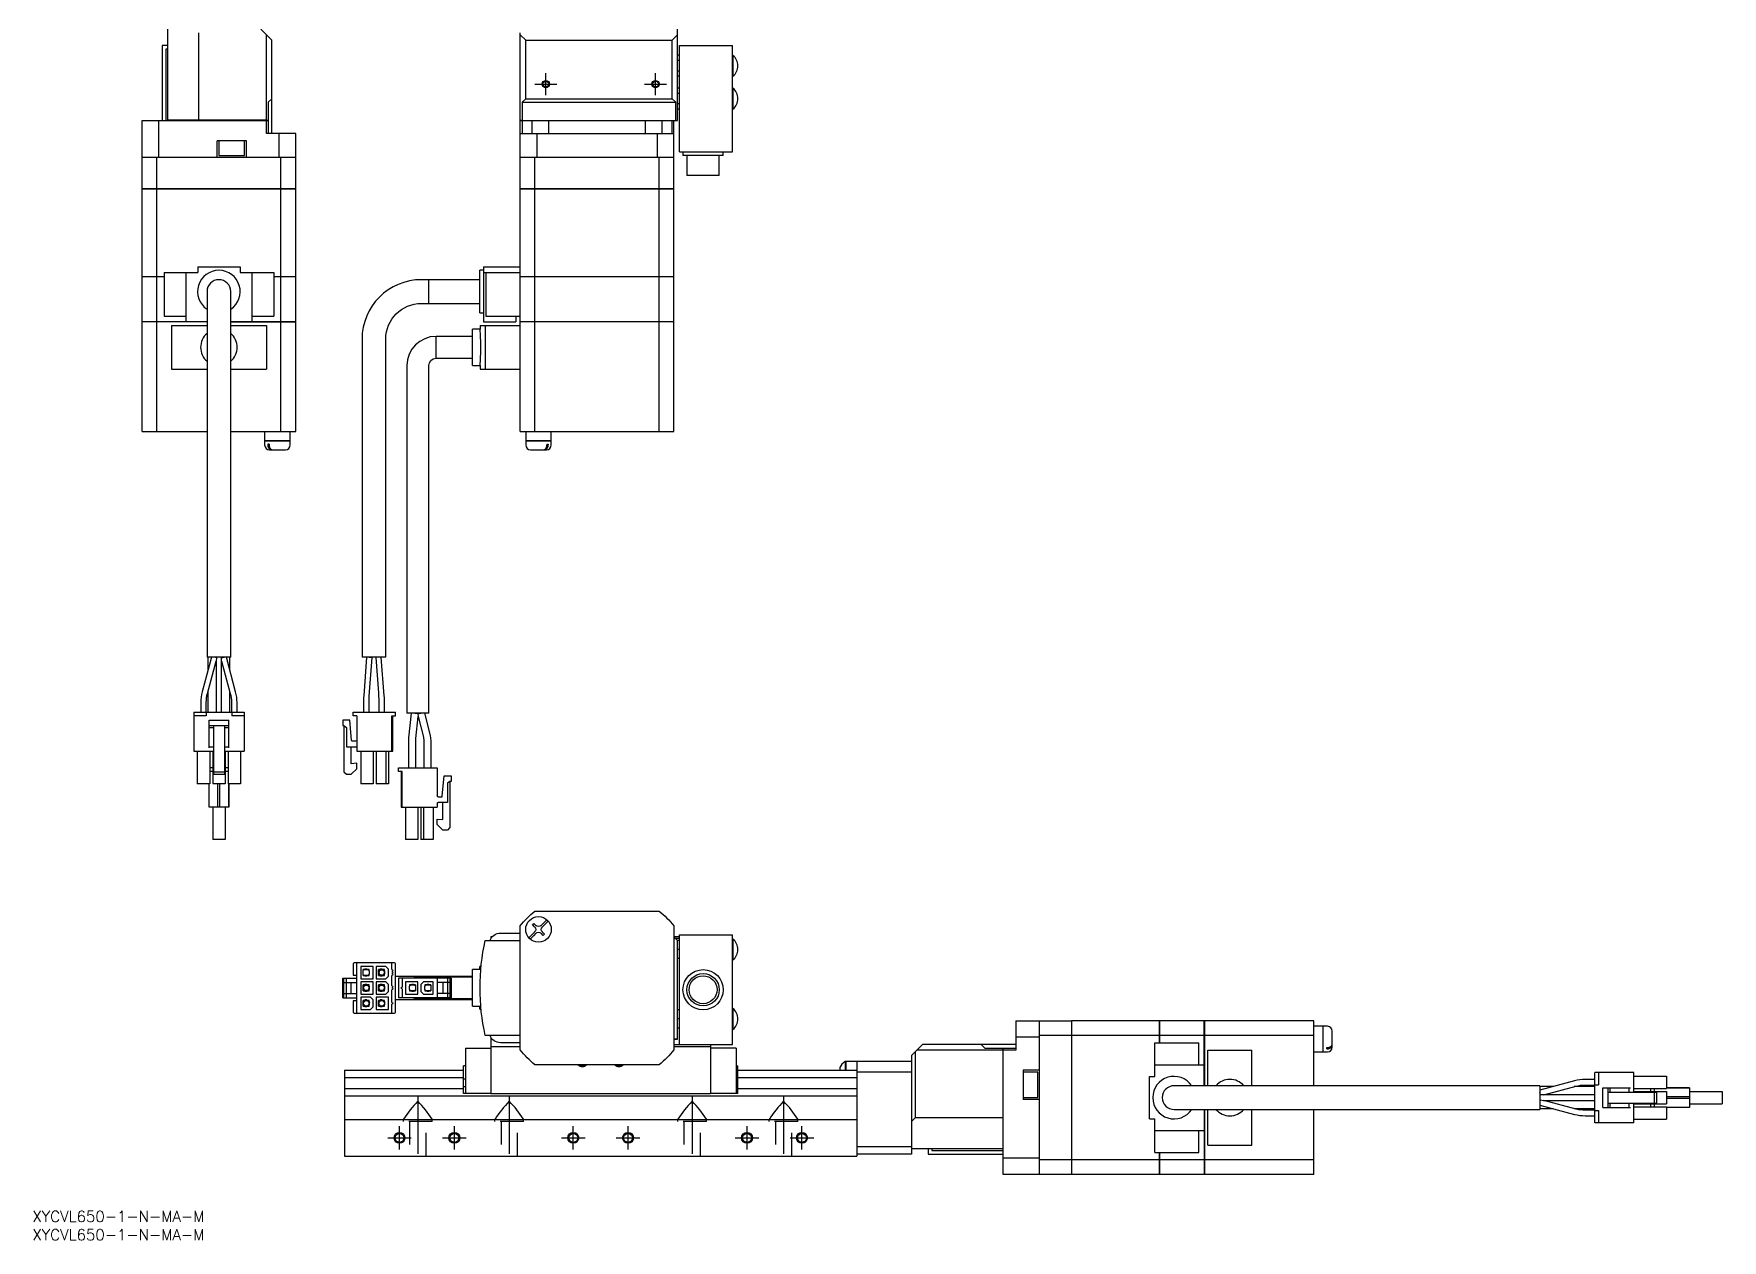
# Model space of a CAD drawing. Extents: x 0 to 945, y -8 to 563.
# Drawn here: x 0.4 to 462, y -8 to 321.9 of the extents above; entities that cross this region are included whole.
import ezdxf

# ---------------------------------------------------------------- set-up
doc = ezdxf.new("R2010")
doc.units = 0
doc.header["$LTSCALE"] = 0.5
doc.linetypes.add('CENTER', pattern=[50.8, 31.75, -6.35, 6.35, -6.35])
doc.linetypes.add('DASHED', pattern=[19.05, 12.7, -6.35])
for name, color, linetype in [('MSM_CENTER', 1, 'CENTER'), ('MSM_CONTINUOUS', 7, 'CONTINUOUS'), ('MSM_DASHED', 4, 'DASHED'), ('MSM_NARROW', 5, 'CONTINUOUS'), ('MSM_PART_NUMBER', 7, 'CONTINUOUS')]:
    doc.layers.add(name, color=color, linetype=linetype)
doc.styles.get("Standard").update_dxf_attribs({"font": 'txt.shx', "height": 3, "bigfont": 'bigfont.shx'})

msp = doc.modelspace()

# ---------------------------------------------------------------- linework, layer by layer
at = {"layer": 'MSM_CENTER'}
for p, q in [((140.37, 305.17), (140.37, 311.17)), ((170.37, 305.17), (170.37, 311.17)), ((137.37, 308.17), (143.37, 308.17)), ((167.37, 308.17), (173.37, 308.17)), ((105.37, 31.5), (105.37, 13)), ((130.37, 31.5), (130.37, 13)), ((180.37, 31.5), (180.37, 13)), ((205.37, 31.5), (205.37, 13)), ((100.37, 16.77), (100.37, 23.23)), ((115.37, 16.77), (115.37, 23.23)), ((147.87, 16.77), (147.87, 23.23)), ((162.87, 16.77), (162.87, 23.23)), ((195.37, 16.77), (195.37, 23.23)), ((210.37, 16.77), (210.37, 23.23)), ((97.14, 20), (103.6, 20)), ((112.14, 20), (118.6, 20)), ((144.64, 20), (151.1, 20)), ((159.64, 20), (166.1, 20)), ((192.14, 20), (198.6, 20)), ((207.14, 20), (213.6, 20))]:
    msp.add_line(p, q, dxfattribs=at)
at = {"layer": 'MSM_CONTINUOUS'}
for p, q in [((37, 298.27), (37, 323.17)), ((62.5, 323.17), (65.5, 320.17)), ((176.37, 298.17), (176.37, 323.17)), ((35.5, 318.67), (35.5, 298.17)), ((37, 318.67), (35.5, 318.67)), ((45.5, 298.27), (45.5, 322.17)), ((64, 298.27), (64, 321.67)), ((65.5, 294.67), (65.5, 320.17)), ((133.37, 298.27), (133.37, 322.17)), ((133.37, 321.67), (134.87, 320.17)), ((134.87, 304.17), (134.87, 320.17)), ((134.87, 320.17), (174.87, 320.17)), ((174.87, 320.17), (176.37, 321.67)), ((174.87, 304.17), (174.87, 320.17)), ((176.87, 318.67), (191.37, 318.67)), ((176.87, 289.67), (176.87, 318.67)), ((191.37, 289.67), (191.37, 318.67)), ((36.5, 317.67), (36.5, 298.17)), ((37, 317.67), (36.5, 317.67)), ((176.87, 316.06), (176.37, 316.06)), ((176.87, 314.61), (176.37, 314.61)), ((191.53, 316.02), (191.37, 316.02)), ((191.53, 316.02), (191.53, 310.32)), ((176.87, 311.73), (176.37, 311.73)), ((176.87, 310.28), (176.37, 310.28)), ((191.37, 310.32), (191.53, 310.32)), ((176.87, 307.06), (176.37, 307.06)), ((176.87, 305.61), (176.37, 305.61)), ((191.53, 307.02), (191.37, 307.02)), ((191.53, 307.02), (191.53, 301.32)), ((65.5, 304.17), (64.5, 303.17)), ((64.5, 303.17), (64.5, 294.67)), ((134.87, 304.17), (133.87, 303.17)), ((133.87, 303.17), (133.87, 298.26)), ((133.87, 303.17), (175.87, 303.17)), ((134.87, 304.17), (174.87, 304.17)), ((175.87, 303.17), (174.87, 304.17)), ((175.87, 298.17), (175.87, 303.17)), ((176.87, 302.73), (176.37, 302.73)), ((176.87, 301.28), (176.37, 301.28)), ((191.37, 301.32), (191.53, 301.32)), ((30, 279.47), (30, 298.17)), ((30, 298.17), (64.5, 298.17)), ((34.5, 298.17), (34.5, 288.17)), ((37.01, 298.26), (37, 298.27)), ((45.49, 298.26), (37.01, 298.26)), ((37.1, 298.17), (37.01, 298.26)), ((45.5, 298.27), (45.49, 298.26)), ((45.49, 298.26), (45.53, 298.17)), ((64, 298.27), (45.5, 298.27)), ((64.01, 298.26), (63.97, 298.17)), ((64.01, 298.26), (64, 298.27)), ((64, 294.67), (64, 298.17)), ((64.01, 298.26), (64.5, 298.26)), ((133.38, 298.26), (133.37, 298.27)), ((133.37, 279.47), (133.37, 298.17)), ((133.37, 298.17), (176.37, 298.17)), ((133.38, 298.26), (133.87, 298.26)), ((133.38, 298.26), (133.47, 298.17)), ((134, 298.17), (133.87, 298.26)), ((133.87, 298.17), (133.87, 294.67)), ((136.64, 294.67), (136.64, 298.17)), ((141.11, 298.17), (141.11, 294.67)), ((167.64, 294.67), (167.64, 298.17)), ((172.11, 298.17), (172.11, 294.67)), ((174.87, 294.67), (174.87, 298.17)), ((175.37, 279.47), (175.37, 298.17)), ((58.5, 292.67), (50.5, 292.67)), ((50.5, 288.17), (50.5, 292.67)), ((51, 292.67), (51, 288.67)), ((58, 288.67), (58, 292.67)), ((58.5, 288.17), (58.5, 292.67)), ((72, 294.67), (64, 294.67)), ((67.5, 288.17), (67.5, 294.67)), ((72, 279.47), (72, 294.67)), ((133.37, 294.67), (175.37, 294.67)), ((137.87, 294.67), (137.87, 288.17)), ((170.87, 288.17), (170.87, 294.67)), ((30, 288.17), (72, 288.17)), ((34.03, 279.47), (34.03, 288.17)), ((51, 288.67), (58, 288.67)), ((67.97, 279.47), (67.97, 288.17)), ((133.37, 288.17), (175.37, 288.17)), ((137.4, 279.47), (137.4, 288.17)), ((171.34, 279.47), (171.34, 288.17)), ((176.87, 289.67), (191.37, 289.67)), ((177.87, 289.67), (177.87, 288.67)), ((188.87, 288.67), (177.87, 288.67)), ((178.95, 288.67), (178.95, 283.17)), ((187.8, 283.17), (187.8, 288.67)), ((188.87, 288.67), (188.87, 289.67)), ((187.8, 283.17), (178.95, 283.17)), ((72, 279.47), (30, 279.47)), ((30, 255.47), (30, 279.42)), ((72, 279.42), (30, 279.42)), ((30.05, 279.42), (30.05, 279.47)), ((34.03, 255.47), (34.03, 279.42)), ((34.29, 279.42), (34.29, 279.47)), ((67.71, 279.42), (67.71, 279.47)), ((67.97, 255.47), (67.97, 279.42)), ((71.95, 279.42), (71.95, 279.47)), ((72, 255.47), (72, 279.42)), ((175.37, 279.47), (133.37, 279.47)), ((175.37, 279.42), (133.37, 279.42)), ((133.37, 243.17), (133.37, 279.42)), ((133.42, 279.42), (133.42, 279.47)), ((137.4, 255.47), (137.4, 279.42)), ((137.66, 279.42), (137.66, 279.47)), ((171.09, 279.42), (171.09, 279.47)), ((171.34, 255.47), (171.34, 279.42)), ((175.32, 279.42), (175.32, 279.47)), ((175.37, 255.47), (175.37, 279.42)), ((36, 255.47), (30, 255.47)), ((30, 243.17), (30, 255.42)), ((36, 255.42), (30, 255.42)), ((30.05, 255.42), (30.05, 255.47)), ((34.03, 243.17), (34.03, 255.42)), ((34.29, 255.42), (34.29, 255.47)), ((36, 256.67), (36, 244.67)), ((36, 256.67), (45.22, 256.67)), ((42, 256.67), (42, 243.17)), ((45.22, 258.17), (45.22, 256.67)), ((45.22, 258.17), (56.78, 258.17)), ((56.78, 258.17), (56.78, 256.67)), ((56.78, 256.67), (66, 256.67)), ((60, 256.67), (60, 243.17)), ((66, 256.67), (66, 244.67)), ((72, 255.47), (66, 255.47)), ((72, 255.42), (66, 255.42)), ((67.71, 255.42), (67.71, 255.47)), ((67.97, 243.17), (67.97, 255.42)), ((71.95, 255.42), (71.95, 255.47)), ((72, 243.17), (72, 255.42)), ((122.37, 254.67), (106.37, 254.67)), ((108.37, 248.17), (108.37, 254.67)), ((122.37, 245.6), (122.37, 257.24)), ((123.37, 257.24), (122.37, 257.24)), ((123.37, 258.17), (123.37, 243.17)), ((123.37, 258.17), (133.37, 258.17)), ((123.37, 256.67), (133.37, 256.67)), ((123.97, 256.67), (123.97, 244.67)), ((175.37, 255.47), (133.37, 255.47)), ((175.37, 255.42), (133.37, 255.42)), ((133.42, 255.42), (133.42, 255.47)), ((137.4, 243.17), (137.4, 255.42)), ((137.66, 255.42), (137.66, 255.47)), ((171.09, 255.42), (171.09, 255.47)), ((171.34, 243.17), (171.34, 255.42)), ((175.32, 255.42), (175.32, 255.47)), ((175.37, 243.17), (175.37, 255.42)), ((47.75, 251.42), (47.75, 151.42)), ((54.25, 151.42), (54.25, 251.42)), ((36, 244.67), (42, 244.67)), ((60, 244.67), (66, 244.67)), ((106.37, 248.17), (122.37, 248.17)), ((122.37, 245.6), (123.37, 245.6)), ((123.97, 244.67), (133.37, 244.67)), ((132.17, 244.67), (132.17, 243.17)), ((47.75, 243.17), (30, 243.17)), ((30, 213.17), (30, 243.12)), ((47.75, 243.12), (30, 243.12)), ((30.05, 243.12), (30.05, 243.17)), ((34.03, 213.17), (34.03, 243.12)), ((34.29, 243.12), (34.29, 243.17)), ((38, 242.17), (38, 230.17)), ((38, 242.17), (47.75, 242.17)), ((54.25, 243.17), (72, 243.17)), ((72, 243.12), (54.25, 243.12)), ((54.25, 242.17), (64, 242.17)), ((64, 242.17), (64, 230.17)), ((67.71, 243.12), (67.71, 243.17)), ((67.97, 213.17), (67.97, 243.12)), ((71.95, 243.12), (71.95, 243.17)), ((72, 213.17), (72, 243.12)), ((120.37, 231.17), (120.37, 241.17)), ((122.38, 241.17), (120.37, 241.17)), ((122.38, 242.17), (133.37, 242.17)), ((122.38, 242.17), (122.38, 241.17)), ((123.37, 243.17), (132.17, 243.17)), ((123.8, 242.17), (123.8, 230.17)), ((175.37, 243.17), (133.37, 243.17)), ((133.37, 213.17), (133.37, 243.12)), ((175.37, 243.12), (133.37, 243.12)), ((133.42, 243.12), (133.42, 243.17)), ((137.4, 213.17), (137.4, 243.12)), ((137.66, 243.12), (137.66, 243.17)), ((171.09, 243.12), (171.09, 243.17)), ((171.34, 213.17), (171.34, 243.12)), ((175.32, 243.12), (175.32, 243.17)), ((175.37, 213.17), (175.37, 243.12)), ((90.12, 238.42), (90.12, 151.42)), ((96.62, 151.42), (96.62, 238.42)), ((110.37, 233.17), (110.37, 239.17)), ((120.37, 239.17), (110.37, 239.17)), ((102.37, 231.17), (102.37, 136.17)), ((108.37, 136.17), (108.37, 231.17)), ((110.37, 233.17), (120.37, 233.17)), ((120.37, 231.17), (122.38, 231.17)), ((122.38, 231.17), (122.38, 230.17)), ((38, 230.17), (47.75, 230.17)), ((54.25, 230.17), (64, 230.17)), ((122.38, 230.17), (133.37, 230.17)), ((30, 213.17), (47.75, 213.17)), ((54.25, 213.17), (72, 213.17)), ((63.5, 213.17), (63.5, 210.67)), ((70.5, 210.67), (70.5, 213.17)), ((133.37, 213.17), (175.37, 213.17)), ((134.87, 213.17), (134.87, 210.67)), ((141.87, 210.67), (141.87, 213.17)), ((63.5, 210.67), (70.5, 210.67)), ((63.5, 210.62), (70.5, 210.62)), ((63.5, 210.62), (63.5, 209.47)), ((63.55, 210.67), (63.55, 210.62)), ((64.35, 209.67), (64.35, 209.47)), ((64.71, 209.67), (64.35, 209.67)), ((64.71, 209.67), (64.71, 209.47)), ((64.8, 208.17), (69.2, 208.17)), ((70.45, 210.62), (70.45, 210.67)), ((70.5, 209.47), (70.5, 210.62)), ((134.87, 210.67), (141.87, 210.67)), ((134.87, 210.62), (141.87, 210.62)), ((134.87, 210.62), (134.87, 209.47)), ((134.92, 210.67), (134.92, 210.62)), ((136.17, 208.17), (140.57, 208.17)), ((140.67, 209.67), (141.02, 209.67)), ((140.67, 209.67), (140.67, 209.47)), ((141.02, 209.67), (141.02, 209.47)), ((141.82, 210.62), (141.82, 210.67)), ((141.87, 209.47), (141.87, 210.62)), ((48.97, 151.42), (46.43, 141.93)), ((54.25, 151.42), (47.75, 151.42)), ((47.88, 141.54), (50.25, 150.39)), ((48, 151.42), (48, 147.79)), ((50.25, 151.42), (50.25, 151.33)), ((50.36, 151.29), (50.25, 150.39)), ((50.25, 150.39), (50.25, 136.42)), ((51.75, 136.42), (51.75, 151.42)), ((51.75, 150.39), (54.12, 141.55)), ((55.57, 141.94), (53.03, 151.42)), ((54, 147.79), (54, 151.42)), ((96.62, 151.42), (90.12, 151.42)), ((91.37, 151.42), (90.58, 140.85)), ((92.07, 140.74), (92.87, 151.36)), ((92.12, 151.42), (92.87, 151.36)), ((92.87, 151.36), (92.85, 151.42)), ((93.88, 151.36), (94.65, 141.68)), ((96.22, 140.88), (95.38, 151.42)), ((46.05, 139.05), (46.05, 136.42)), ((47.55, 136.42), (47.55, 139.05)), ((47.82, 141.32), (47.88, 141.55)), ((48, 142), (48, 136.42)), ((54, 136.42), (54, 142)), ((54.45, 139.05), (54.45, 136.42)), ((55.95, 136.42), (55.95, 139.05)), ((90.55, 140.05), (90.55, 136.42)), ((92.05, 136.42), (92.05, 140.05)), ((94.65, 141.68), (94.75, 139.05)), ((94.75, 139.05), (94.75, 136.42)), ((96.25, 136.42), (96.25, 140.02)), ((44.1, 136.42), (57.9, 136.42)), ((44.1, 136.42), (44.1, 125.72)), ((47.5, 135.42), (44.1, 135.42)), ((47.5, 136.42), (47.5, 135.42)), ((48.3, 134.22), (53.7, 134.22)), ((48.3, 126.67), (48.3, 134.22)), ((53.7, 126.67), (53.7, 134.22)), ((54.5, 136.42), (54.5, 135.42)), ((57.9, 135.42), (54.5, 135.42)), ((57.9, 136.42), (57.9, 125.72)), ((86.79, 134.22), (84.87, 134.22)), ((84.87, 134.22), (84.87, 132.72)), ((87.27, 128.65), (86.79, 134.22)), ((87.67, 136.42), (99.27, 136.42)), ((87.67, 135.42), (87.67, 136.42)), ((88.67, 135.42), (87.67, 135.42)), ((88.67, 135.42), (88.67, 125.72)), ((98.27, 135.42), (99.27, 135.42)), ((98.27, 125.72), (98.27, 135.42)), ((98.52, 125.72), (98.52, 135.42)), ((99.27, 135.42), (99.27, 136.42)), ((108.37, 136.17), (102.37, 136.17)), ((103.52, 136.17), (102.86, 129.36)), ((104.52, 136.17), (105.52, 136.08)), ((104.85, 129.17), (105.44, 135.22)), ((105.38, 135.95), (106.22, 136.17)), ((105.38, 135.95), (105.44, 135.22)), ((105.44, 135.22), (106.92, 129.54)), ((105.51, 135.99), (105.52, 136.08)), ((108.85, 130.04), (107.26, 136.17)), ((48.3, 132.72), (53.7, 132.72)), ((48.3, 132.22), (49.5, 132.22)), ((49.5, 132.72), (49.5, 119.42)), ((52.5, 132.72), (52.5, 119.42)), ((52.5, 132.22), (53.7, 132.22)), ((84.87, 132.72), (85.17, 132.72)), ((85.17, 132.72), (85.87, 132.22)), ((85.17, 132.72), (85.17, 120.12)), ((85.87, 132.22), (85.87, 126.97)), ((102.86, 129.36), (102.85, 129.07)), ((106.92, 129.54), (107.05, 128.53)), ((109.05, 128.53), (108.85, 130.04)), ((44.1, 125.72), (49.5, 125.72)), ((45.1, 125.72), (45.1, 116.82)), ((48.3, 126.97), (49.5, 126.97)), ((48.5, 125.72), (48.5, 116.82)), ((49.3, 125.72), (49.3, 116.82)), ((52.5, 126.97), (53.7, 126.97)), ((52.5, 125.72), (57.9, 125.72)), ((52.7, 125.72), (52.7, 116.82)), ((53.5, 125.72), (53.5, 116.82)), ((56.9, 125.72), (56.9, 116.82)), ((85.87, 126.97), (88.37, 126.97)), ((87.17, 122.29), (87.17, 126.97)), ((88.37, 128.47), (87.47, 128.47)), ((88.67, 125.72), (98.52, 125.72)), ((89.77, 125.72), (89.77, 116.82)), ((93.17, 125.72), (93.17, 116.82)), ((93.97, 125.72), (93.97, 116.82)), ((96.62, 125.72), (96.62, 116.82)), ((97.37, 125.72), (97.37, 116.82)), ((102.85, 129.07), (102.85, 121.17)), ((104.85, 129.07), (104.85, 129.17)), ((104.85, 121.17), (104.85, 129.07)), ((107.05, 128.53), (107.05, 121.17)), ((109.05, 121.17), (109.05, 128.53)), ((49.3, 121.17), (48.5, 121.17)), ((49.3, 120.17), (48.5, 120.17)), ((49.5, 120.12), (52.5, 120.12)), ((53.5, 121.17), (52.7, 121.17)), ((53.5, 120.17), (52.7, 120.17)), ((85.17, 120.12), (85.87, 119.42)), ((88.67, 122.42), (87.17, 122.29)), ((87.17, 119.42), (88.67, 120.92)), ((88.67, 120.92), (88.67, 122.42)), ((100.07, 120.17), (100.07, 121.17)), ((100.07, 121.17), (110.67, 121.17)), ((101.07, 120.17), (100.07, 120.17)), ((100.82, 120.17), (100.82, 110.47)), ((101.07, 110.47), (101.07, 120.17)), ((110.67, 121.17), (110.67, 113.52)), ((110.67, 121.17), (110.67, 113.52)), ((48.5, 116.82), (45.1, 116.82)), ((48.3, 110.47), (48.3, 116.82)), ((52.7, 116.82), (49.3, 116.82)), ((49.5, 119.42), (52.5, 119.42)), ((50.75, 110.47), (50.75, 116.82)), ((51.25, 110.47), (51.25, 116.82)), ((56.9, 116.82), (53.5, 116.82)), ((53.7, 116.82), (53.7, 113.52)), ((53.7, 113.4), (53.7, 116.82)), ((53.7, 116.82), (53.7, 111.72)), ((53.7, 110.47), (53.7, 116.82)), ((85.87, 119.42), (87.17, 119.42)), ((93.17, 116.82), (89.77, 116.82)), ((97.37, 116.82), (93.97, 116.82)), ((112.07, 113.4), (112.56, 118.97)), ((112.56, 118.97), (114.47, 118.97)), ((114.17, 117.47), (113.47, 116.97)), ((114.17, 117.47), (113.47, 116.97)), ((113.47, 116.97), (113.47, 111.72)), ((113.47, 116.97), (113.47, 111.72)), ((114.47, 117.47), (114.17, 117.47)), ((114.17, 117.47), (114.17, 104.87)), ((114.17, 117.47), (114.17, 104.87)), ((114.47, 118.97), (114.47, 117.47)), ((114.47, 118.97), (114.47, 117.47)), ((53.7, 113.52), (53.7, 113.22)), ((53.7, 113.22), (53.7, 113.4)), ((53.7, 111.72), (53.7, 111.42)), ((53.7, 111.42), (53.7, 110.47)), ((110.67, 113.52), (110.67, 113.52)), ((110.67, 111.42), (110.67, 111.43)), ((110.67, 111.42), (110.67, 110.47)), ((110.67, 111.42), (110.67, 110.47)), ((110.97, 113.22), (111.87, 113.22)), ((113.47, 111.72), (110.97, 111.72)), ((112.17, 107.04), (112.17, 111.72)), ((53.7, 110.47), (48.3, 110.47)), ((49.3, 110.47), (49.3, 101.57)), ((52.7, 110.47), (52.7, 101.57)), ((52.7, 110.47), (52.7, 101.57)), ((52.7, 110.47), (52.7, 101.57)), ((53.7, 110.47), (53.7, 110.47)), ((100.82, 110.47), (110.67, 110.47)), ((101.97, 110.47), (101.97, 101.57)), ((105.37, 110.47), (105.37, 101.57)), ((105.37, 110.47), (105.37, 101.57)), ((106.17, 110.47), (106.17, 101.57)), ((106.92, 110.47), (106.92, 101.57)), ((109.57, 110.47), (109.57, 101.57)), ((109.57, 110.47), (109.57, 101.57)), ((110.67, 105.67), (110.67, 107.17)), ((110.67, 107.17), (112.17, 107.04)), ((110.67, 107.17), (112.17, 107.04)), ((52.7, 101.57), (49.3, 101.57)), ((105.37, 101.57), (101.97, 101.57)), ((109.57, 101.57), (106.17, 101.57)), ((112.17, 104.17), (110.67, 105.67)), ((113.47, 104.17), (112.17, 104.17)), ((114.17, 104.87), (113.47, 104.17)), ((114.17, 104.87), (113.47, 104.17)), ((136.71, 78.31), (137.07, 78.66)), ((137.07, 78.66), (137.67, 78.06)), ((137.4, 82), (171.34, 82)), ((139.08, 78.06), (140.67, 79.65)), ((141.02, 79.29), (139.43, 77.71)), ((123.8, 74), (133.37, 74)), ((125.72, 75), (125.37, 75)), ((125.37, 75), (125.37, 74.53)), ((127.95, 76), (133.37, 76)), ((133.37, 44.03), (133.37, 77.97)), ((135.73, 74.71), (137.31, 76.29)), ((137.01, 75.28), (136.08, 74.35)), ((137.31, 77.71), (136.71, 78.31)), ((137.67, 75.94), (137.01, 75.28)), ((139.68, 75.34), (139.08, 75.94)), ((139.43, 76.29), (140.04, 75.69)), ((140.04, 75.69), (139.68, 75.34)), ((175.37, 77.97), (175.37, 44.03)), ((176.37, 74), (175.37, 75)), ((176.87, 75), (175.37, 75)), ((176.87, 74.5), (175.37, 74.5)), ((176.37, 47), (176.37, 74)), ((176.87, 74), (176.37, 74)), ((176.87, 75.5), (191.37, 75.5)), ((176.87, 45.5), (176.87, 75.5)), ((191.37, 45.5), (191.37, 75.5)), ((191.53, 74.35), (191.37, 74.35)), ((191.53, 74.35), (191.53, 68.65)), ((176.87, 71.5), (176.37, 71.5)), ((87.67, 67.6), (87.67, 64.5)), ((98.97, 67.9), (87.97, 67.9)), ((88.67, 54.1), (88.67, 67.9)), ((89.77, 66.9), (89.77, 63.5)), ((93.17, 66.9), (89.77, 66.9)), ((90.92, 66), (90.42, 66)), ((90.42, 64.4), (90.42, 66)), ((91.8, 65.95), (90.42, 65.95)), ((91.42, 66.1), (90.92, 66.1)), ((90.92, 65.95), (90.92, 66.1)), ((91.42, 65.95), (91.42, 66.1)), ((92.07, 66), (91.42, 66)), ((92.17, 65.58), (91.8, 65.95)), ((91.8, 64.45), (92.07, 64.73)), ((92.07, 65.68), (92.07, 66)), ((92.07, 64.73), (92.17, 64.83)), ((92.07, 64.4), (92.07, 64.73)), ((92.17, 64.83), (92.17, 65.58)), ((93.17, 63.5), (93.17, 66.9)), ((93.97, 66.9), (93.97, 63.5)), ((96.62, 66.9), (93.97, 66.9)), ((95.12, 66), (94.62, 66)), ((94.62, 64.4), (94.62, 66)), ((96, 65.95), (94.62, 65.95)), ((94.78, 65.41), (94.62, 64.89)), ((95.12, 65.95), (95.12, 66.1)), ((95.62, 66.1), (95.12, 66.1)), ((95.62, 65.95), (95.62, 66.1)), ((96.27, 66), (95.62, 66)), ((96.37, 65.58), (96, 65.95)), ((96, 64.45), (96.27, 64.73)), ((96.08, 64.54), (96.22, 64.99)), ((96.27, 65.68), (96.27, 66)), ((96.27, 64.73), (96.37, 64.83)), ((96.27, 64.4), (96.27, 64.73)), ((96.37, 64.83), (96.37, 65.58)), ((97.37, 66.15), (96.62, 66.9)), ((97.37, 64.25), (97.37, 66.15)), ((98.27, 66), (98.27, 67.9)), ((98.27, 65.45), (98.27, 65.5)), ((98.27, 64.9), (98.27, 64.95)), ((99.27, 54.4), (99.27, 67.6)), ((120.37, 56), (120.37, 66)), ((122.59, 66), (120.37, 66)), ((122.37, 66), (122.37, 66.82)), ((122.66, 66.82), (122.37, 66.82)), ((176.87, 69), (176.37, 69)), ((191.37, 68.65), (191.53, 68.65)), ((84.87, 63.7), (88.67, 63.7)), ((84.87, 58.3), (84.87, 63.7)), ((85.17, 58.3), (85.17, 63.7)), ((85.17, 62.5), (88.67, 62.5)), ((85.87, 58.3), (85.87, 63.7)), ((87.17, 59.5), (87.17, 62.5)), ((87.67, 64.5), (88.67, 64.5)), ((89.77, 63.5), (93.17, 63.5)), ((89.77, 62.7), (89.77, 59.3)), ((93.17, 62.7), (89.77, 62.7)), ((90.42, 64.45), (91.8, 64.45)), ((90.42, 64.4), (90.92, 64.4)), ((90.42, 60.2), (90.42, 61.8)), ((90.92, 61.8), (90.42, 61.8)), ((91.8, 61.75), (90.42, 61.75)), ((90.42, 60.25), (91.8, 60.25)), ((90.42, 60.2), (90.92, 60.2)), ((90.92, 64.45), (90.92, 64.3)), ((90.92, 64.3), (91.42, 64.3)), ((91.42, 61.9), (90.92, 61.9)), ((90.92, 61.75), (90.92, 61.9)), ((90.92, 60.25), (90.92, 60.1)), ((90.92, 60.1), (91.42, 60.1)), ((91.42, 64.3), (91.42, 64.45)), ((91.42, 64.4), (92.07, 64.4)), ((91.42, 61.75), (91.42, 61.9)), ((92.07, 61.8), (91.42, 61.8)), ((91.42, 60.1), (91.42, 60.25)), ((91.42, 60.2), (92.07, 60.2)), ((92.17, 61.37), (91.8, 61.75)), ((91.8, 60.25), (92.17, 60.62)), ((92.07, 61.47), (92.07, 61.8)), ((92.07, 60.2), (92.07, 60.52)), ((92.17, 60.62), (92.17, 61.37)), ((93.17, 59.3), (93.17, 62.7)), ((93.97, 63.5), (96.62, 63.5)), ((93.97, 62.7), (93.97, 59.3)), ((96.62, 62.7), (93.97, 62.7)), ((94.62, 64.45), (96, 64.45)), ((94.62, 64.4), (95.12, 64.4)), ((95.12, 61.8), (94.62, 61.8)), ((94.62, 60.2), (94.62, 61.8)), ((96, 61.75), (94.62, 61.75)), ((94.62, 61.75), (94.71, 61.75)), ((94.62, 60.25), (96, 60.25)), ((94.62, 60.25), (94.71, 60.25)), ((94.62, 60.2), (95.12, 60.2)), ((95.12, 64.45), (95.12, 64.3)), ((95.12, 64.3), (95.62, 64.3)), ((95.62, 61.9), (95.12, 61.9)), ((95.12, 61.75), (95.12, 61.9)), ((95.12, 60.25), (95.12, 60.1)), ((95.12, 60.1), (95.62, 60.1)), ((95.62, 64.3), (95.62, 64.45)), ((95.62, 64.4), (96.27, 64.4)), ((95.62, 61.75), (95.62, 61.9)), ((96.27, 61.8), (95.62, 61.8)), ((95.62, 60.1), (95.62, 60.25)), ((95.62, 60.2), (96.27, 60.2)), ((96.27, 61.47), (96, 61.75)), ((96, 60.25), (96.37, 60.62)), ((96.27, 61.47), (96.27, 61.8)), ((96.37, 61.37), (96.27, 61.47)), ((96.27, 60.2), (96.27, 60.52)), ((96.37, 60.62), (96.37, 61.37)), ((96.62, 63.5), (97.37, 64.25)), ((97.37, 61.95), (96.62, 62.7)), ((96.62, 59.3), (97.37, 60.05)), ((97.37, 60.05), (97.37, 61.95)), ((98.27, 61.53), (98.27, 64.4)), ((98.27, 60.98), (98.27, 61.03)), ((98.27, 57.05), (98.27, 60.48)), ((99.27, 64.25), (120.37, 64.25)), ((100.07, 63.7), (100.07, 58.3)), ((114.47, 63.7), (100.07, 63.7)), ((101.07, 63.7), (101.07, 61.25)), ((101.07, 60.75), (101.07, 58.3)), ((101.97, 62.7), (101.97, 59.3)), ((105.37, 62.7), (101.97, 62.7)), ((103.35, 61.75), (102.97, 61.37)), ((102.97, 61.37), (102.97, 60.62)), ((102.97, 60.62), (103.35, 60.25)), ((103.72, 61.8), (103.07, 61.8)), ((103.07, 61.8), (103.07, 61.47)), ((103.07, 60.52), (103.07, 60.2)), ((103.07, 60.2), (103.72, 60.2)), ((104.72, 61.75), (103.35, 61.75)), ((103.35, 60.25), (104.72, 60.25)), ((104.22, 61.9), (103.72, 61.9)), ((103.72, 61.9), (103.72, 61.75)), ((103.72, 60.25), (103.72, 60.1)), ((103.72, 60.1), (104.22, 60.1)), ((104.22, 61.9), (104.22, 61.75)), ((104.72, 61.8), (104.22, 61.8)), ((104.22, 60.1), (104.22, 60.25)), ((104.22, 60.2), (104.72, 60.2)), ((104.72, 61.8), (104.72, 60.2)), ((105.37, 64), (120.37, 64)), ((105.37, 59.3), (105.37, 62.7)), ((106.92, 62.7), (106.17, 61.95)), ((106.17, 61.95), (106.17, 60.05)), ((106.17, 60.05), (106.92, 59.3)), ((109.57, 62.7), (106.92, 62.7)), ((107.55, 61.75), (107.17, 61.37)), ((107.17, 61.37), (107.17, 60.62)), ((107.17, 60.62), (107.55, 60.25)), ((107.92, 61.8), (107.27, 61.8)), ((107.27, 61.8), (107.27, 61.47)), ((107.27, 60.52), (107.27, 60.2)), ((107.27, 60.2), (107.92, 60.2)), ((108.92, 61.75), (107.55, 61.75)), ((107.55, 60.25), (108.92, 60.25)), ((108.42, 61.9), (107.92, 61.9)), ((107.92, 61.9), (107.92, 61.75)), ((107.92, 60.25), (107.92, 60.1)), ((107.92, 60.1), (108.42, 60.1)), ((108.37, 64), (108.37, 64.25)), ((108.42, 61.9), (108.42, 61.75)), ((108.92, 61.8), (108.42, 61.8)), ((108.42, 60.1), (108.42, 60.25)), ((108.42, 60.2), (108.92, 60.2)), ((108.92, 61.8), (108.92, 60.2)), ((109.57, 59.3), (109.57, 62.7)), ((110.37, 63.7), (110.37, 64)), ((110.67, 63.7), (110.67, 58.3)), ((114.17, 62.5), (110.67, 62.5)), ((112.17, 62.5), (112.17, 59.5)), ((113.47, 63.7), (113.47, 58.3)), ((114.17, 63.7), (114.17, 58.3)), ((114.47, 63.7), (114.47, 58.3)), ((84.87, 58.3), (88.67, 58.3)), ((85.17, 59.5), (88.67, 59.5)), ((88.67, 57.5), (87.67, 57.5)), ((87.67, 57.5), (87.67, 54.4)), ((89.77, 59.3), (93.17, 59.3)), ((89.77, 58.5), (89.77, 55.1)), ((92.42, 58.5), (89.77, 58.5)), ((90.42, 56), (90.42, 57.6)), ((90.92, 57.6), (90.42, 57.6)), ((91.8, 57.55), (90.42, 57.55)), ((90.42, 56.05), (91.8, 56.05)), ((90.42, 56), (90.92, 56)), ((90.58, 57), (90.73, 57.55)), ((91.42, 57.7), (90.92, 57.7)), ((90.92, 57.55), (90.92, 57.7)), ((90.92, 56.05), (90.92, 55.9)), ((90.92, 55.9), (91.42, 55.9)), ((91.42, 57.55), (91.42, 57.7)), ((92.07, 57.6), (91.42, 57.6)), ((91.42, 55.9), (91.42, 56.05)), ((91.42, 56), (92.07, 56)), ((92.17, 57.18), (91.8, 57.55)), ((91.8, 56.05), (92.07, 56.33)), ((92.17, 57.14), (92.02, 56.6)), ((92.07, 57.28), (92.07, 57.6)), ((92.07, 56.33), (92.17, 56.43)), ((92.07, 56), (92.07, 56.33)), ((92.17, 56.43), (92.17, 57.18)), ((93.17, 57.75), (92.42, 58.5)), ((92.42, 55.1), (93.17, 55.85)), ((93.17, 55.85), (93.17, 57.75)), ((93.97, 59.3), (96.62, 59.3)), ((93.97, 58.5), (93.97, 55.1)), ((97.37, 58.5), (93.97, 58.5)), ((94.62, 56), (94.62, 57.6)), ((95.12, 57.6), (94.62, 57.6)), ((96, 57.55), (94.62, 57.55)), ((94.78, 56.59), (94.62, 57.11)), ((94.62, 56.05), (96, 56.05)), ((94.62, 56), (95.12, 56)), ((95.62, 57.7), (95.12, 57.7)), ((95.12, 57.55), (95.12, 57.7)), ((95.12, 56.05), (95.12, 55.9)), ((95.12, 55.9), (95.62, 55.9)), ((95.62, 57.55), (95.62, 57.7)), ((96.27, 57.6), (95.62, 57.6)), ((95.62, 55.9), (95.62, 56.05)), ((95.62, 56), (96.27, 56)), ((96.37, 57.18), (96, 57.55)), ((96, 56.05), (96.27, 56.33)), ((96.08, 57.46), (96.22, 57.01)), ((96.27, 57.28), (96.27, 57.6)), ((96.27, 56.33), (96.37, 56.43)), ((96.27, 56), (96.27, 56.33)), ((96.37, 56.43), (96.37, 57.18)), ((97.37, 55.1), (97.37, 58.5)), ((98.27, 54.1), (98.27, 56.55)), ((120.37, 57.75), (99.27, 57.75)), ((114.47, 58.3), (100.07, 58.3)), ((101.97, 59.3), (105.37, 59.3)), ((120.37, 58), (105.37, 58)), ((106.92, 59.3), (109.57, 59.3)), ((108.37, 57.75), (108.37, 58)), ((110.37, 58), (110.37, 58.3)), ((114.17, 59.5), (110.67, 59.5)), ((120.37, 56), (122.59, 56)), ((122.37, 55.18), (122.37, 56)), ((87.97, 54.1), (98.97, 54.1)), ((89.77, 55.1), (92.42, 55.1)), ((93.97, 55.1), (97.37, 55.1)), ((122.37, 55.18), (122.66, 55.18)), ((176.87, 55), (176.37, 55)), ((176.87, 52.5), (176.37, 52.5)), ((191.53, 55.35), (191.37, 55.35)), ((191.53, 55.35), (191.53, 49.65)), ((268.87, 52), (284.07, 52)), ((268.87, 52), (268.87, 44)), ((275.37, 10), (275.37, 52)), ((284.07, 52), (284.07, 10)), ((284.12, 51.95), (284.07, 51.95)), ((284.12, 52), (284.12, 10)), ((308.07, 52), (284.12, 52)), ((308.07, 52), (308.07, 46)), ((308.12, 51.95), (308.07, 51.95)), ((308.12, 52), (308.12, 46)), ((320.37, 52), (308.12, 52)), ((320.37, 34.25), (320.37, 52)), ((320.42, 51.95), (320.37, 51.95)), ((320.42, 52), (320.42, 34.25)), ((350.37, 52), (320.42, 52)), ((350.37, 34.25), (350.37, 52)), ((133.37, 48), (123.8, 48)), ((125.37, 47.47), (125.37, 32)), ((175.37, 47.1), (176.37, 47.1)), ((175.37, 47), (176.37, 47)), ((176.87, 50), (176.37, 50)), ((191.37, 49.65), (191.53, 49.65)), ((275.37, 47.5), (268.87, 47.5)), ((284.07, 47.97), (275.37, 47.97)), ((284.12, 47.71), (284.07, 47.71)), ((308.07, 47.97), (284.12, 47.97)), ((308.12, 47.71), (308.07, 47.71)), ((320.37, 47.97), (308.12, 47.97)), ((320.42, 47.71), (320.37, 47.71)), ((350.37, 47.97), (320.42, 47.97)), ((352.87, 50.5), (350.37, 50.5)), ((352.87, 43.5), (352.87, 50.5)), ((352.92, 50.45), (352.87, 50.45)), ((352.92, 43.5), (352.92, 50.5)), ((354.07, 50.5), (352.92, 50.5)), ((355.37, 44.8), (355.37, 49.2)), ((118.37, 44.5), (125.37, 44.5)), ((118.37, 44.5), (118.37, 32.1)), ((125.37, 45), (133.37, 45)), ((133.37, 46), (127.95, 46)), ((175.37, 45.5), (191.37, 45.5)), ((175.37, 45), (185.37, 45)), ((185.37, 45.5), (185.37, 32)), ((192.37, 44.5), (185.37, 44.5)), ((192.37, 44.5), (192.37, 32.1)), ((240.37, 42.5), (243.37, 45.5)), ((240.37, 42.5), (240.37, 15.5)), ((241.37, 43.5), (241.37, 25.5)), ((265.27, 44), (241.87, 44)), ((268.87, 45.5), (243.37, 45.5)), ((259.37, 45.5), (260.37, 44.5)), ((260.37, 44.5), (268.87, 44.5)), ((265.28, 44.01), (265.27, 44)), ((265.27, 44), (265.27, 25.5)), ((265.28, 44.01), (265.28, 44.5)), ((265.28, 44.01), (265.37, 43.97)), ((265.37, 10), (265.37, 44.5)), ((268.87, 44), (265.37, 44)), ((306.87, 36.78), (306.87, 46)), ((306.87, 46), (318.87, 46)), ((318.87, 40), (318.87, 46)), ((321.37, 34.25), (321.37, 44)), ((321.37, 44), (333.37, 44)), ((333.37, 34.25), (333.37, 44)), ((350.37, 43.5), (352.87, 43.5)), ((352.87, 43.55), (352.92, 43.55)), ((352.92, 43.5), (354.07, 43.5)), ((353.87, 44.71), (354.07, 44.71)), ((353.87, 44.35), (353.87, 44.71)), ((353.87, 44.35), (354.07, 44.35)), ((85.37, 38.5), (85.37, 15)), ((85.37, 38.5), (117.87, 38.5)), ((117.87, 32.1), (117.87, 39.7)), ((118.37, 39.7), (117.87, 39.7)), ((171.34, 40), (137.4, 40)), ((192.37, 39.7), (192.87, 39.7)), ((192.87, 32.1), (192.87, 39.7)), ((192.87, 38.5), (225.37, 38.5)), ((220.72, 39.21), (220.72, 38.5)), ((222.17, 40.86), (222.17, 38.5)), ((222.37, 40.86), (222.17, 40.86)), ((222.37, 41), (222.37, 38.5)), ((222.37, 41), (240.37, 41)), ((225.37, 41), (225.37, 15)), ((240.37, 38), (225.37, 38)), ((275.37, 38.5), (270.87, 38.5)), ((270.87, 38.5), (270.87, 30.5)), ((274.87, 38), (270.87, 38)), ((274.87, 31), (274.87, 38)), ((306.87, 40), (320.37, 40)), ((427.12, 24.1), (427.12, 37.9)), ((437.82, 37.9), (427.12, 37.9)), ((428.12, 37.9), (428.12, 34.5)), ((437.82, 32.5), (437.82, 37.9)), ((85.37, 36.54), (117.87, 36.54)), ((85.37, 33.46), (117.87, 33.46)), ((118.37, 36.03), (117.87, 36.03)), ((118.37, 33.98), (117.87, 33.98)), ((192.37, 36.03), (192.87, 36.03)), ((192.37, 33.98), (192.87, 33.98)), ((192.87, 36.54), (225.37, 36.54)), ((192.87, 33.46), (225.37, 33.46)), ((305.37, 25.22), (305.37, 36.78)), ((305.37, 36.78), (306.87, 36.78)), ((412.12, 34.25), (312.12, 34.25)), ((421.61, 35.57), (412.12, 33.03)), ((412.12, 34.25), (412.12, 27.75)), ((415.75, 34), (412.12, 34)), ((413.16, 31.75), (422, 34.12)), ((427.12, 34), (421.54, 34)), ((427.12, 35.95), (424.5, 35.95)), ((424.5, 34.45), (427.12, 34.45)), ((427.12, 34.5), (428.12, 34.5)), ((429.32, 28.3), (429.32, 33.7)), ((429.32, 33.7), (436.87, 33.7)), ((430.82, 28.3), (430.82, 33.7)), ((430.82, 32.5), (444.12, 32.5)), ((431.32, 32.5), (431.32, 33.7)), ((436.57, 32.5), (436.57, 33.7)), ((437.82, 36.9), (446.72, 36.9)), ((437.82, 33.5), (446.72, 33.5)), ((437.82, 32.7), (446.72, 32.7)), ((442.37, 33.5), (442.37, 32.7)), ((443.37, 33.5), (443.37, 32.7)), ((443.42, 29.5), (443.42, 32.5)), ((444.12, 29.5), (444.12, 32.5)), ((446.72, 36.9), (446.72, 33.5)), ((446.72, 33.7), (450.02, 33.7)), ((450.14, 33.7), (446.72, 33.7)), ((446.72, 33.7), (451.82, 33.7)), ((453.07, 33.7), (446.72, 33.7)), ((446.72, 32.7), (446.72, 29.3)), ((450.02, 33.7), (450.32, 33.7)), ((450.32, 33.7), (450.14, 33.7)), ((451.82, 33.7), (452.12, 33.7)), ((452.12, 33.7), (453.07, 33.7)), ((453.07, 33.7), (453.07, 33.7)), ((453.07, 33.7), (453.07, 28.3)), ((453.07, 32.7), (461.97, 32.7)), ((453.07, 32.7), (461.97, 32.7)), ((453.07, 32.7), (461.97, 32.7)), ((461.97, 32.7), (461.97, 29.3)), ((85.37, 31.5), (225.37, 31.5)), ((125.37, 32.1), (117.87, 32.1)), ((185.37, 32), (125.37, 32)), ((192.87, 32.1), (185.37, 32.1)), ((270.87, 31), (274.87, 31)), ((275.37, 30.5), (270.87, 30.5)), ((312.12, 27.75), (412.12, 27.75)), ((320.37, 27.75), (320.37, 10)), ((320.42, 27.75), (320.42, 10)), ((321.37, 18), (321.37, 27.75)), ((333.37, 18), (333.37, 27.75)), ((350.37, 10), (350.37, 27.75)), ((427.12, 31.75), (412.12, 31.75)), ((412.12, 30.25), (412.22, 30.25)), ((412.12, 28.97), (421.61, 26.43)), ((412.12, 28), (415.75, 28)), ((412.26, 30.36), (413.15, 30.25)), ((413.15, 30.25), (427.12, 30.25)), ((422, 27.88), (413.16, 30.25)), ((421.54, 28), (427.12, 28)), ((422.22, 27.82), (422, 27.88)), ((429.32, 28.3), (436.87, 28.3)), ((430.82, 29.5), (444.12, 29.5)), ((431.32, 28.3), (431.32, 29.5)), ((436.57, 28.3), (436.57, 29.5)), ((437.82, 24.1), (437.82, 29.5)), ((437.82, 29.3), (446.72, 29.3)), ((437.82, 28.5), (446.72, 28.5)), ((442.37, 29.3), (442.37, 28.5)), ((443.37, 29.3), (443.37, 28.5)), ((453.07, 31.25), (446.72, 31.25)), ((453.07, 30.75), (446.72, 30.75)), ((446.72, 28.5), (446.72, 25.1)), ((453.07, 28.3), (446.72, 28.3)), ((453.07, 29.3), (461.97, 29.3)), ((85.37, 25), (225.37, 25)), ((101.63, 25), (101.47, 25.13)), ((109.12, 25), (109.27, 25.13)), ((126.63, 25), (126.47, 25.13)), ((134.12, 25), (134.27, 25.13)), ((176.63, 25), (176.47, 25.13)), ((184.12, 25), (184.27, 25.13)), ((201.63, 25), (201.47, 25.13)), ((209.12, 25), (209.27, 25.13)), ((240.37, 24.5), (241.37, 25.5)), ((265.27, 25.5), (241.37, 25.5)), ((265.27, 25.5), (265.28, 25.49)), ((265.28, 25.49), (265.37, 25.53)), ((265.28, 25.49), (265.28, 17.01)), ((305.37, 25.22), (306.87, 25.22)), ((306.87, 16), (306.87, 25.22)), ((427.12, 27.55), (424.49, 27.55)), ((424.49, 26.05), (427.12, 26.05)), ((427.12, 27.5), (428.12, 27.5)), ((437.82, 24.1), (427.12, 24.1)), ((428.12, 27.5), (428.12, 24.1)), ((437.82, 25.1), (446.72, 25.1)), ((306.87, 22), (320.37, 22)), ((318.87, 16), (318.87, 22)), ((85.37, 15), (225.37, 15)), ((240.37, 17.5), (225.37, 17.5)), ((240.37, 15.5), (225.37, 15.5)), ((265.27, 17), (240.37, 17)), ((244.87, 17), (244.87, 15.5)), ((244.87, 15.5), (265.37, 15.5)), ((245.87, 17), (245.87, 16.5)), ((245.87, 16.5), (265.37, 16.5)), ((265.28, 17.01), (265.27, 17)), ((265.37, 17.1), (265.28, 17.01)), ((265.37, 14.5), (275.37, 14.5)), ((284.07, 14.03), (275.37, 14.03)), ((284.12, 14.29), (284.07, 14.29)), ((308.07, 14.03), (284.12, 14.03)), ((306.87, 16), (318.87, 16)), ((308.07, 16), (308.07, 10)), ((308.12, 14.29), (308.07, 14.29)), ((308.12, 16), (308.12, 10)), ((320.37, 14.03), (308.12, 14.03)), ((320.42, 14.29), (320.37, 14.29)), ((350.37, 14.03), (320.42, 14.03)), ((321.37, 18), (333.37, 18)), ((284.07, 10), (265.37, 10)), ((284.12, 10.05), (284.07, 10.05)), ((308.07, 10), (284.12, 10)), ((308.12, 10.05), (308.07, 10.05)), ((320.37, 10), (308.12, 10)), ((320.42, 10.05), (320.37, 10.05)), ((350.37, 10), (320.42, 10))]:
    msp.add_line(p, q, dxfattribs=at)
for centre, radius in [((140.37, 308.17), 0.783), ((170.37, 308.17), 0.783), ((138.37, 77), 3.5), ((95.5, 65.2), 0.75), ((183.37, 60.5), 5.5), ((183.37, 60.5), 4.42), ((91.3, 61), 0.75), ((95.5, 61), 0.75), ((183.37, 60.5), 3.82), ((91.3, 56.8), 0.75), ((95.5, 56.8), 0.75), ((100.37, 20), 1.23), ((115.37, 20), 1.23), ((147.87, 20), 1.23), ((162.87, 20), 1.23), ((195.37, 20), 1.23), ((210.37, 20), 1.23)]:
    msp.add_circle(centre, radius, dxfattribs=at)
for centre, radius, start, end in [((189.17, 313.17), 3.7, 359.9943, 50.3692), ((189.17, 313.17), 3.7, 309.6308, 0), ((189.17, 304.17), 3.7, 359.9943, 50.3692), ((189.17, 304.17), 3.7, 309.6308, 360), ((51, 251.42), 5.82, 303.9465, 236.0534), ((51, 251.42), 3.25, 360, 180), ((106.37, 238.42), 16.25, 90, 180), ((61.86, 236.14), 60.73, 0.0287, 4.7515), ((51, 236.17), 5, 130.5416, 229.4584), ((51, 236.17), 5, 310.5416, 49.4584), ((110.37, 231.17), 8, 90, 180), ((61.91, 236.2), 60.68, 355.2466, 359.9732), ((64.8, 209.47), 1.3, 180, 270), ((65.76, 209.39), 1.41, 177.1822, 228.6257), ((66.09, 209.38), 1.39, 176.96, 227.1801), ((65.3, 208.92), 0.751, 231.1045, 268.2319), ((65.65, 208.93), 0.754, 228.1061, 264.1834), ((69.2, 209.47), 1.3, 270, 0), ((136.17, 209.47), 1.3, 180, 270), ((139.72, 208.93), 0.754, 275.8166, 311.8939), ((140.07, 208.92), 0.751, 271.7681, 308.8955), ((139.28, 209.38), 1.39, 312.8199, 3.04), ((139.62, 209.39), 1.41, 311.3743, 2.8178), ((140.57, 209.47), 1.3, 270, 0), ((48.54, 146.36), 5.25, 69.6217, 74.351), ((53.82, 145.26), 6.42, 106.122, 108.806), ((50.08, 159.55), 8.47, 281.3963, 286.3691), ((93.95, 151.36), 0.0773, 129.0479, 179.5838), ((57.16, 139.06), 11.11, 165, 180.006), ((44.8, 139.05), 11.15, 359.9911, 15.0006), ((101.3, 140.05), 10.75, 175.7108, 180), ((85.5, 140.02), 10.75, 360, 4.548), ((110.97, 113.52), 0.3, 180, 270), ((110.97, 113.52), 0.3, 180, 270), ((110.97, 111.42), 0.3, 90, 180), ((110.97, 111.42), 0.3, 90, 180), ((111.87, 113.42), 0.2, 270, 355), ((189.17, 71.5), 3.7, 0, 50.3692), ((189.17, 71.5), 3.7, 309.6308, 0), ((87.97, 67.6), 0.3, 90, 180), ((98.97, 67.6), 0.3, 0, 90), ((105.37, 61), 3, 64.1588, 115.8426), ((105.37, 61), 3, 244.1588, 295.8426), ((87.97, 54.4), 0.3, 180, 270), ((98.97, 54.4), 0.3, 270, 360), ((189.17, 52.5), 3.7, 0, 50.3692), ((189.17, 52.5), 3.7, 309.6308, 0), ((354.07, 49.2), 1.3, 0, 90), ((354.09, 46.32), 1.61, 269.2584, 304.7863), ((354.07, 44.8), 1.3, 270, 360), ((354.09, 46.02), 1.66, 269.4455, 299.7231), ((354.49, 45.35), 0.891, 298.7486, 355.0367), ((354.57, 45.67), 0.809, 303.6126, 357.2927), ((150.37, 41), 1.23, 234.4234, 305.5766), ((160.37, 41), 1.23, 234.4234, 305.5766), ((223.75, 38.02), 3.25, 118.9402, 158.4426), ((312.12, 31), 5.82, 33.9465, 326.0534), ((312.12, 31), 3.25, 90, 270), ((327.37, 31), 5, 40.5416, 139.4584), ((404.47, 30.19), 7.99, 11.2464, 16.519), ((424.49, 24.8), 11.15, 89.9911, 105.0006), ((127.8, 8.04), 31.38, 135.6092, 147.0188), ((82.95, 8.04), 31.38, 32.9812, 44.3908), ((152.8, 8.04), 31.38, 135.6092, 147.0188), ((107.95, 8.04), 31.38, 32.9812, 44.3908), ((202.8, 8.04), 31.38, 135.6092, 147.0188), ((157.95, 8.04), 31.38, 32.9812, 44.3908), ((227.8, 8.04), 31.38, 135.6092, 147.0188), ((182.95, 8.04), 31.38, 32.9812, 44.3908), ((327.37, 31), 5, 220.5416, 319.4584), ((418.29, 33.82), 6.42, 196.122, 198.806), ((417.18, 28.54), 5.25, 159.6217, 164.351), ((424.49, 37.16), 11.11, 255, 270.006)]:
    msp.add_arc(centre, radius, start, end, dxfattribs=at)
at = {"layer": 'MSM_CONTINUOUS', "extrusion": (0, 0, -1)}
for centre, radius, start, end in [((-106.37, 238.42), 9.75, 0, 90), ((-110.37, 231.17), 2, 0, 90), ((-57.16, 139.06), 9.61, 359.9909, 15.0002), ((-57.21, 139.05), 9.66, 359.995, 13.4337), ((-44.8, 139.05), 9.65, 165.0035, 180.008), ((-101.3, 140.05), 9.25, 0, 4.2892), ((-87.47, 128.67), 0.2, 270, 355), ((-88.37, 128.77), 0.3, 180, 270), ((-88.37, 126.67), 0.3, 90, 180), ((-110.97, 113.52), 0.3, 270, 0), ((-110.97, 113.52), 0.3, 270, 0), ((-110.97, 111.42), 0.3, 0, 90), ((-110.97, 111.42), 0.3, 0, 90), ((-154.37, 61), 27, 38.9424, 51.0576), ((-154.37, 61), 27, 128.9424, 141.0576), ((-182.38, 61), 60, 347.4867, 12.5133), ((-127.95, 73), 3, 19.4712, 90), ((-136.61, 77), 1, 135, 225), ((-138.37, 78.77), 1, 225, 315), ((-138.37, 75.23), 1, 45, 135), ((-140.14, 77), 1, 315, 45), ((-98.27, 65.75), 0.25, 90, 270), ((-98.27, 65.2), 0.25, 90, 270), ((-98.27, 64.65), 0.25, 90, 270), ((-98.27, 61.28), 0.25, 90, 270), ((-98.27, 60.73), 0.25, 90, 270), ((-101.07, 61), 0.25, 269.9993, 89.9993), ((-103.85, 61), 1, 131.4089, 151.0443), ((-103.85, 61), 1, 208.9543, 228.5897), ((-108.05, 61), 1, 131.4089, 151.0443), ((-108.05, 61), 1, 208.9543, 228.5897), ((-98.27, 56.8), 0.25, 90, 270), ((-127.95, 49), 3, 270, 340.5288), ((-154.37, 61), 27, 308.9424, 321.0576), ((-154.37, 61), 27, 218.9424, 231.0576), ((-424.49, 24.8), 9.65, 75.0035, 90.008), ((-424.49, 37.16), 9.61, 269.9909, 285.0002), ((-424.5, 37.21), 9.66, 269.995, 283.4337)]:
    msp.add_arc(centre, radius, start, end, dxfattribs=at)
at = {"layer": 'MSM_DASHED'}
for p, q in [((101.47, 24.5), (101.47, 25.13)), ((109.27, 24.5), (101.47, 24.5)), ((103.12, 24.5), (103.12, 15)), ((107.62, 15), (107.62, 24.5)), ((109.27, 24.5), (109.27, 25.13)), ((126.47, 24.5), (126.47, 25.13)), ((134.27, 24.5), (126.47, 24.5)), ((128.12, 24.5), (128.12, 15)), ((132.62, 15), (132.62, 24.5)), ((134.27, 24.5), (134.27, 25.13)), ((176.47, 24.5), (176.47, 25.13)), ((184.27, 24.5), (176.47, 24.5)), ((178.12, 24.5), (178.12, 15)), ((182.62, 15), (182.62, 24.5)), ((184.27, 24.5), (184.27, 25.13)), ((201.47, 24.5), (201.47, 25.13)), ((209.27, 24.5), (201.47, 24.5)), ((203.12, 24.5), (203.12, 15)), ((207.62, 15), (207.62, 24.5)), ((209.27, 24.5), (209.27, 25.13))]:
    msp.add_line(p, q, dxfattribs=at)
at = {"layer": 'MSM_NARROW'}
for centre, radius in [((140.37, 308.17), 1), ((170.37, 308.17), 1), ((100.37, 20), 1.5), ((115.37, 20), 1.5), ((147.87, 20), 1.5), ((162.87, 20), 1.5), ((195.37, 20), 1.5), ((210.37, 20), 1.5)]:
    msp.add_circle(centre, radius, dxfattribs=at)
for centre in [(150.37, 41), (160.37, 41)]:
    msp.add_arc(centre, 1.5, 221.8103, 318.1897, dxfattribs=at)

# ---------------------------------------------------------------- texts
at = {"layer": 'MSM_PART_NUMBER'}
for p in [(0, -3), (0, -8)]:
    msp.add_text('XYCVL650-1-N-MA-M', height=3, dxfattribs=at).set_placement(p)

doc.saveas('drawing.dxf')
